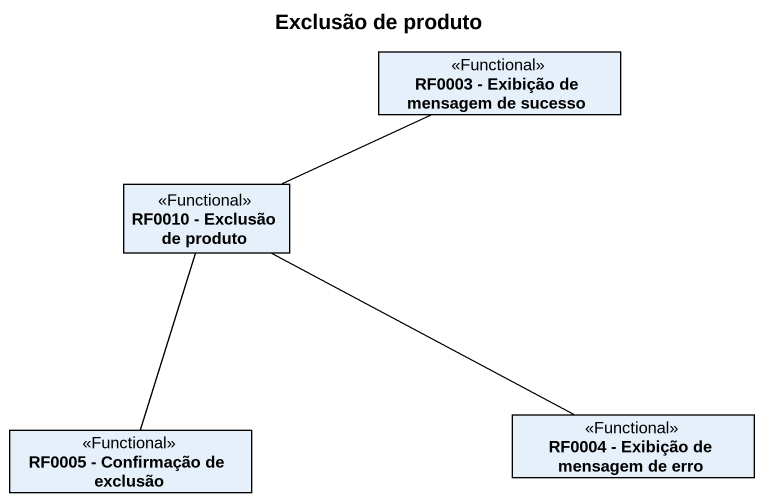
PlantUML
@startuml
title Exclusão de produto
hide circle
hide empty members
class "RF0003 - Exibição de mensagem de sucesso" as RF0003_Exibição_de_mensagem <<Functional>>
class "RF0010 - Exclusão de produto" as RF0010_Exclusão_de_produto <<Functional>>
class "RF0005 - Confirmação de exclusão" as RF0005_Confirmação_de <<Functional>>
class "RF0004 - Exibição de mensagem de erro" as RF0004_Exibição_de_mensagem <<Functional>>
RF0003_Exibição_de_mensagem -left- RF0010_Exclusão_de_produto
RF0005_Confirmação_de -up- RF0010_Exclusão_de_produto
RF0004_Exibição_de_mensagem -left- RF0010_Exclusão_de_produto
@enduml
